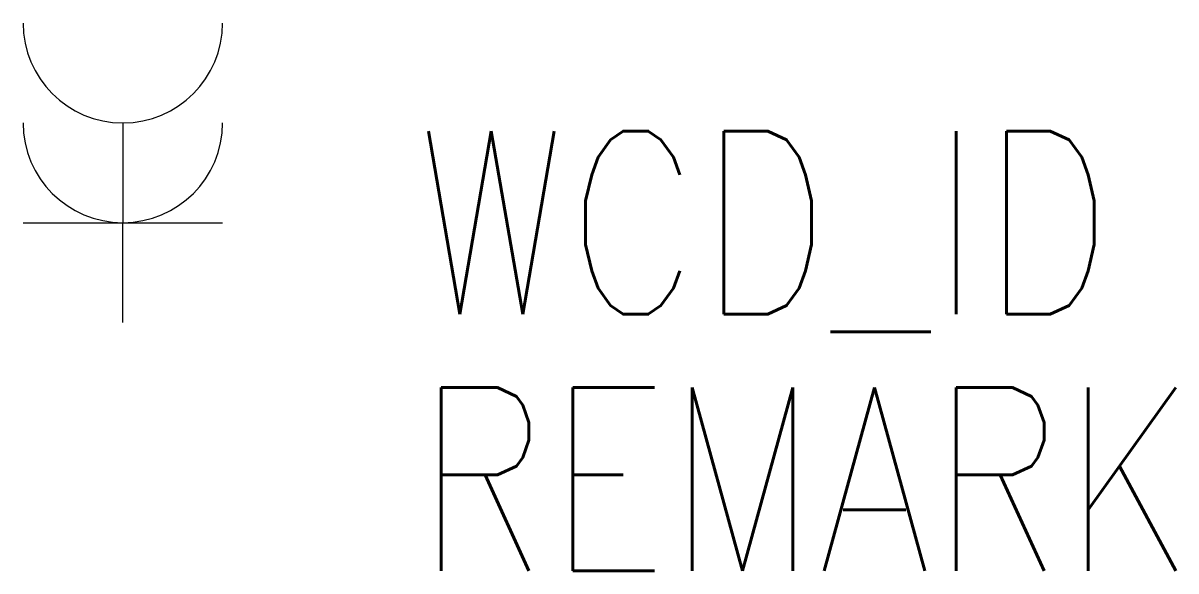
# Model space of a CAD drawing. Header units: millimetres. Extents: x -136 to 1437, y -487 to 260.
import ezdxf

# ---------------------------------------------------------------- set-up
doc = ezdxf.new("R2010")
doc.units = ezdxf.units.MM
doc.header["$LTSCALE"] = 50
for name, color, linetype in [('LG_TEXT_WCD_id', 7, 'CONTINUOUS'), ('LG_TEXT_WCD_remark', 7, 'CONTINUOUS'), ('LG_WCD', 7, 'CONTINUOUS')]:
    doc.layers.add(name, color=color, linetype=linetype)
doc.styles.add('ROMANS', font='romans.shx', dxfattribs={"width": 0.8})

msp = doc.modelspace()

# ---------------------------------------------------------------- linework, layer by layer
at = {"layer": 'LG_WCD'}
for p, q in [((0, 124.125), (0, -12)), ((-136.125, -12), (136.125, -12)), ((0, -148.125), (0, -12))]:
    msp.add_line(p, q, dxfattribs=at)
for centre in [(0, 260.25), (0, 124.125)]:
    msp.add_arc(centre, 136.125, 180, 0, dxfattribs=at)

# ---------------------------------------------------------------- texts
at = {"layer": 'LG_TEXT_WCD_id', "style": 'ROMANS', "width": 0.8}
msp.add_attdef('WCD_ID', (400, -137), 'AAAA.ZZ.SS.???', height=250, dxfattribs=at)
at = {"layer": 'LG_TEXT_WCD_remark', "style": 'ROMANS', "width": 0.8}
msp.add_attdef('REMARK', (400, -487), '', height=250, dxfattribs=at)

doc.saveas('drawing.dxf')
